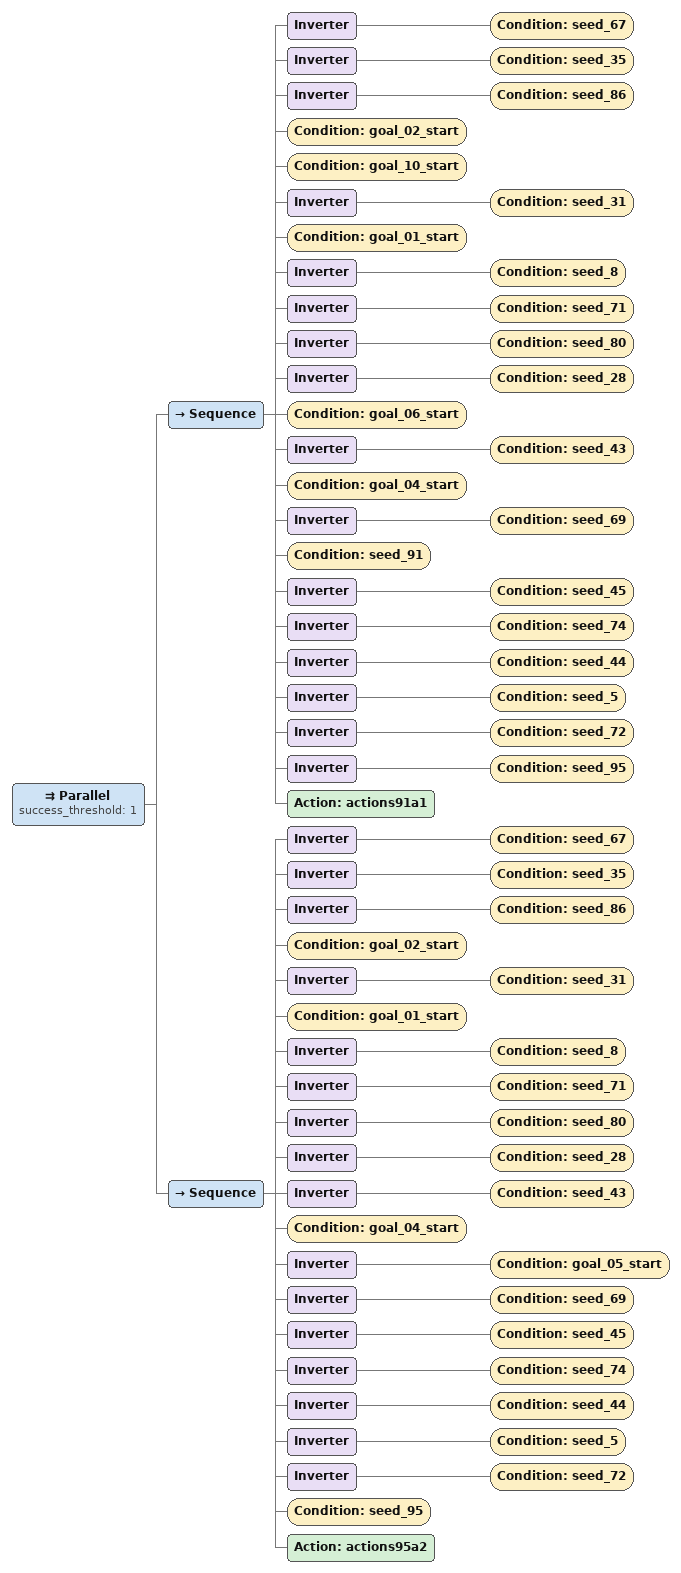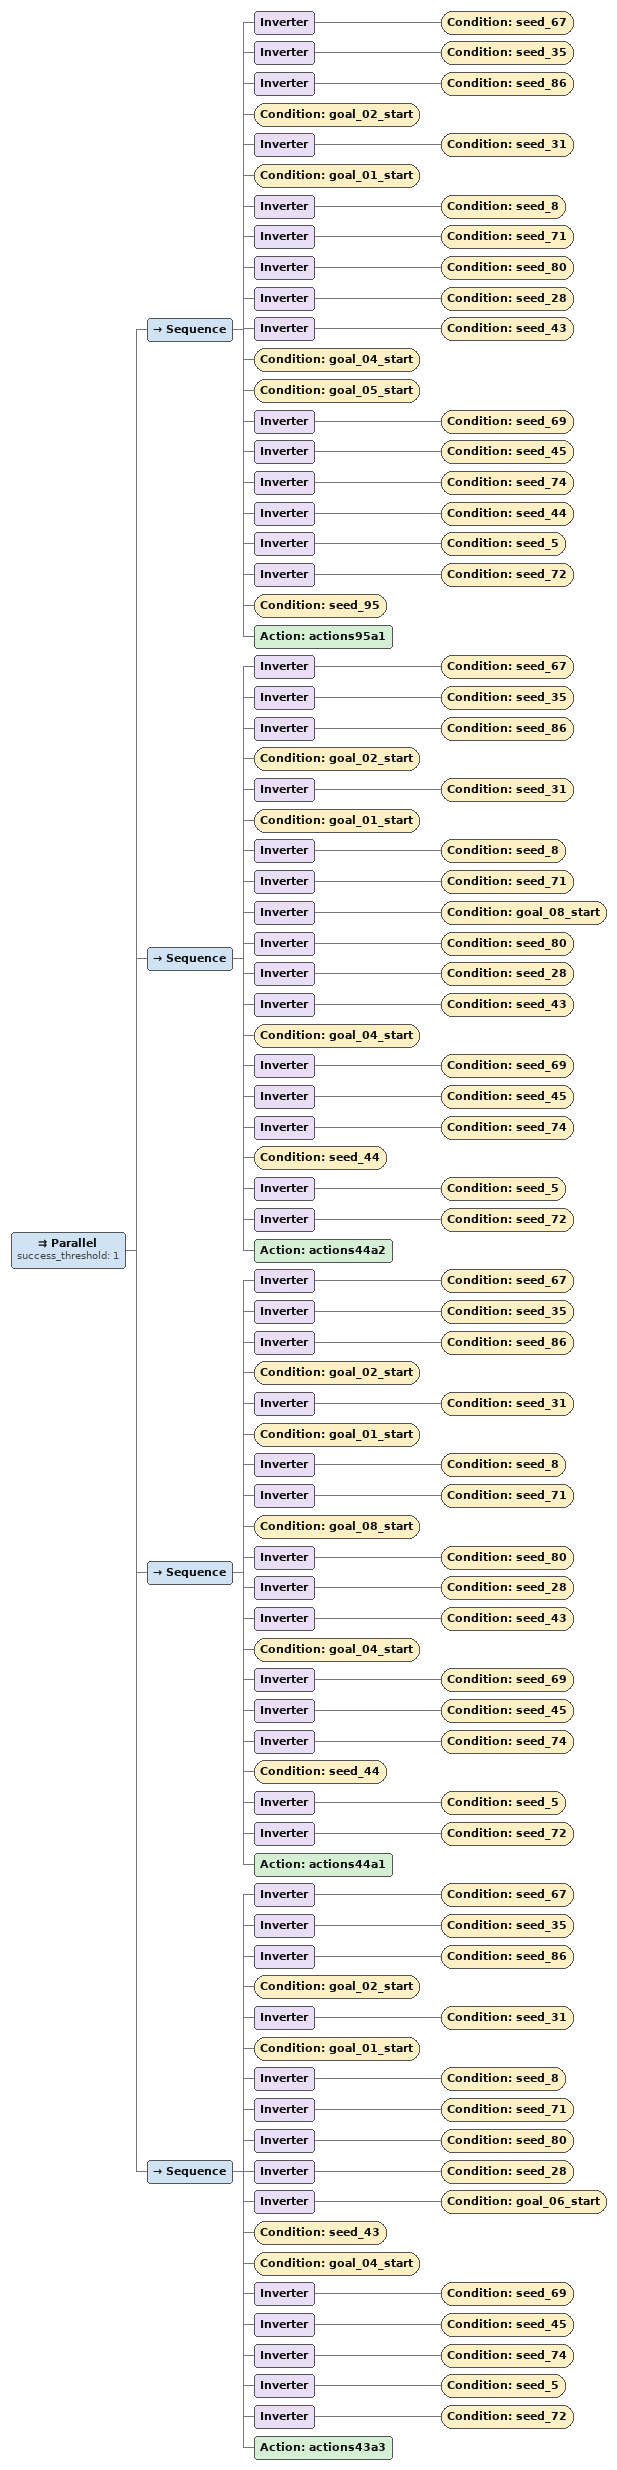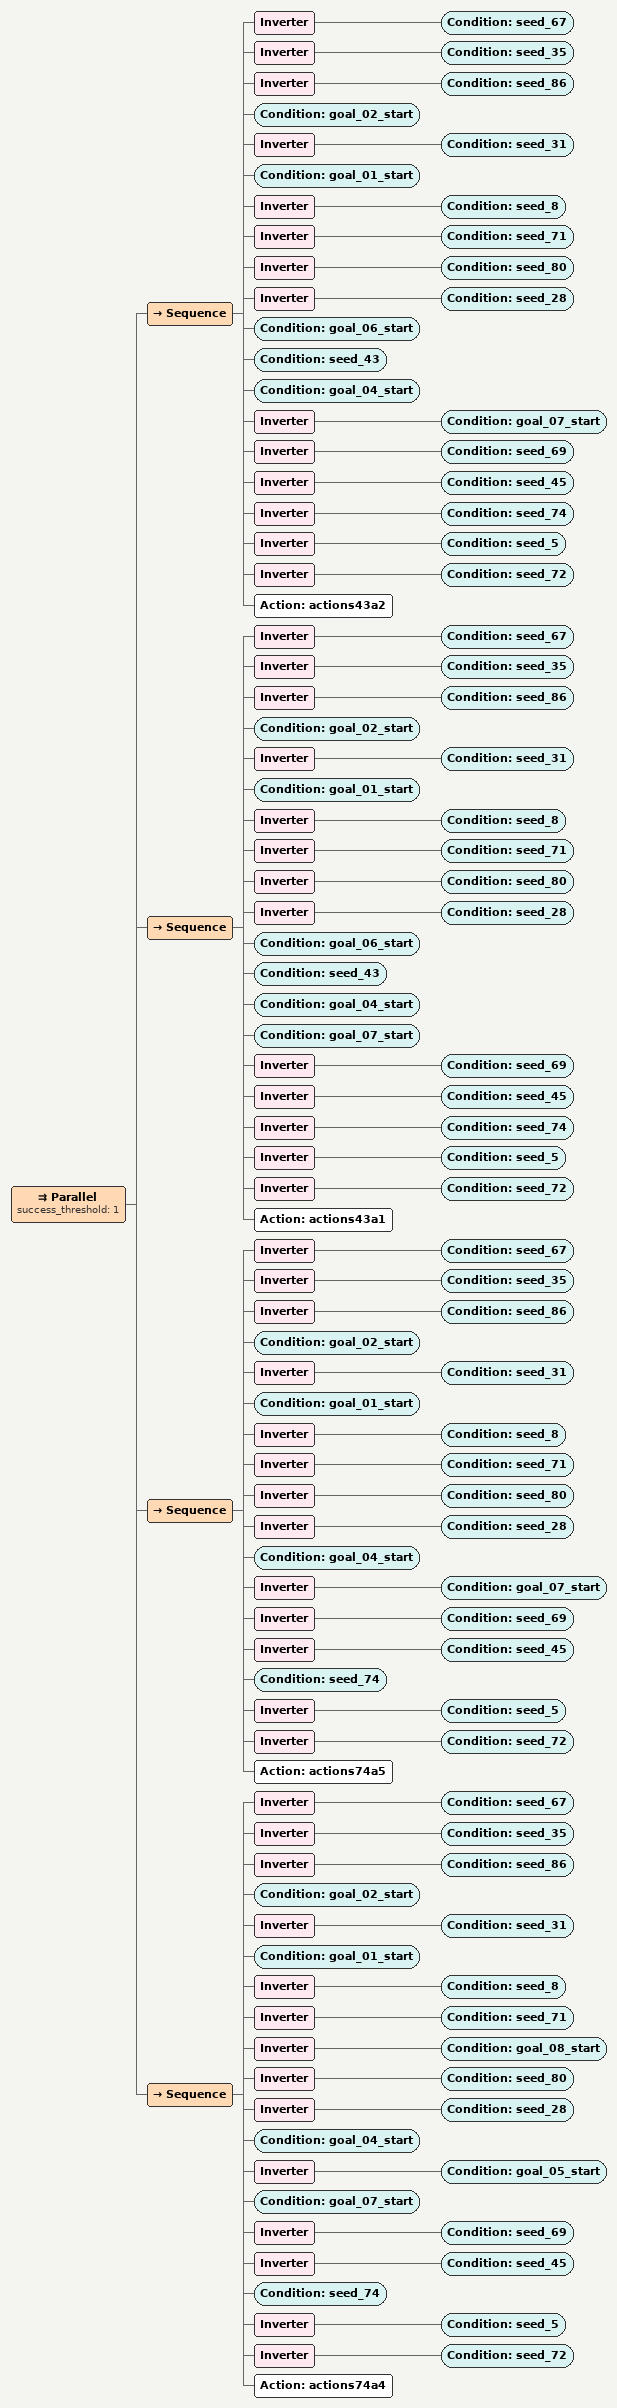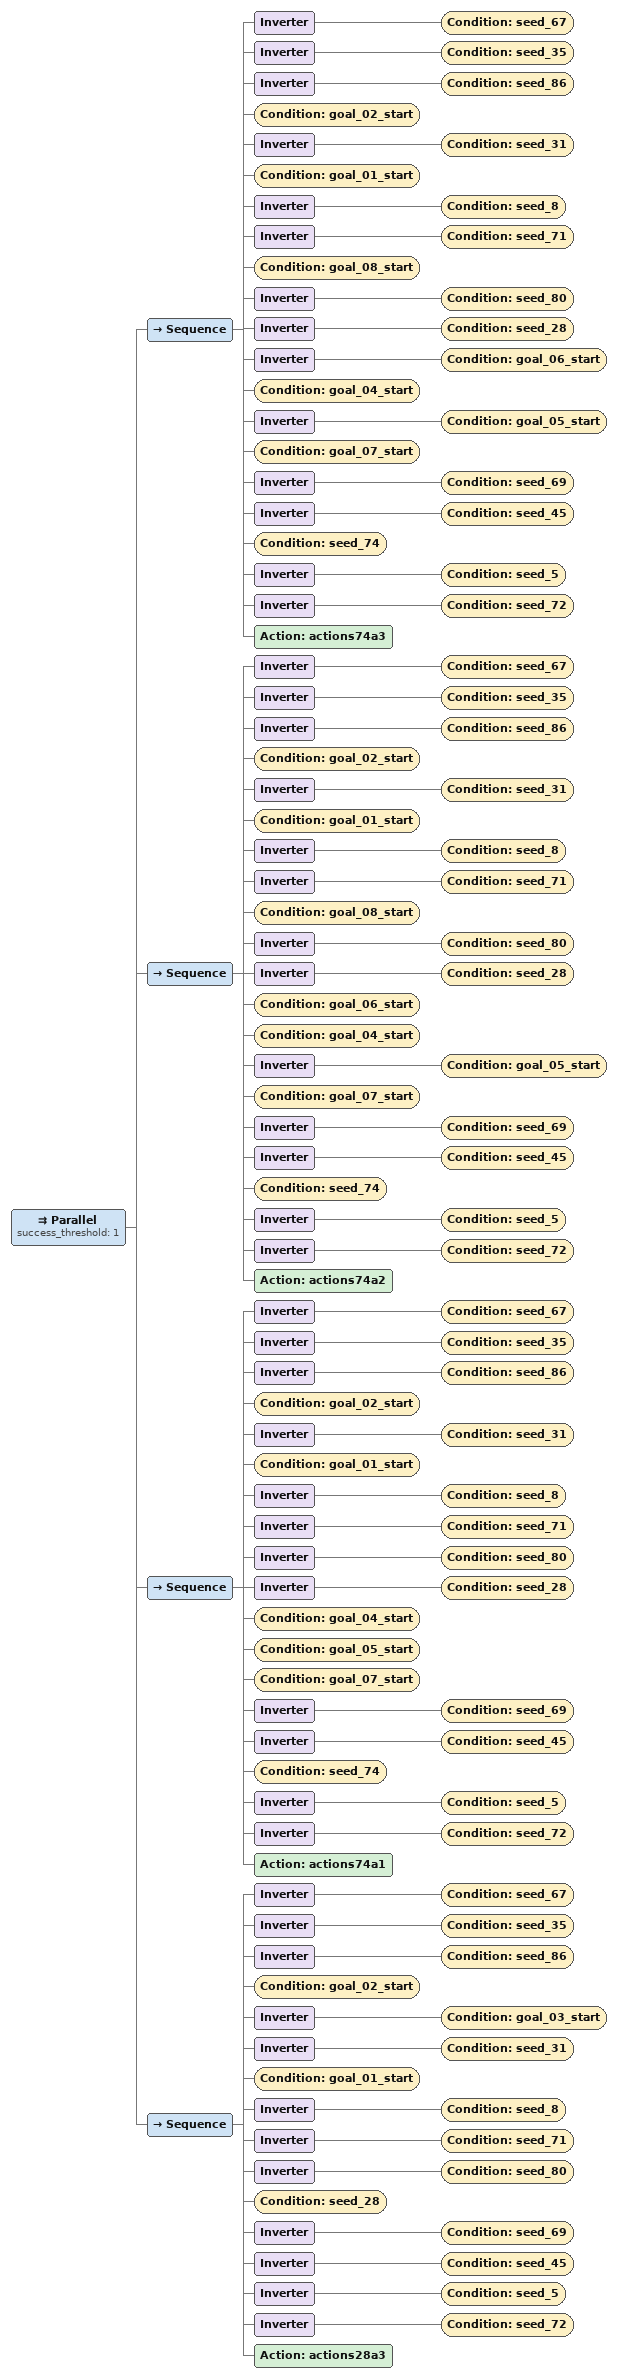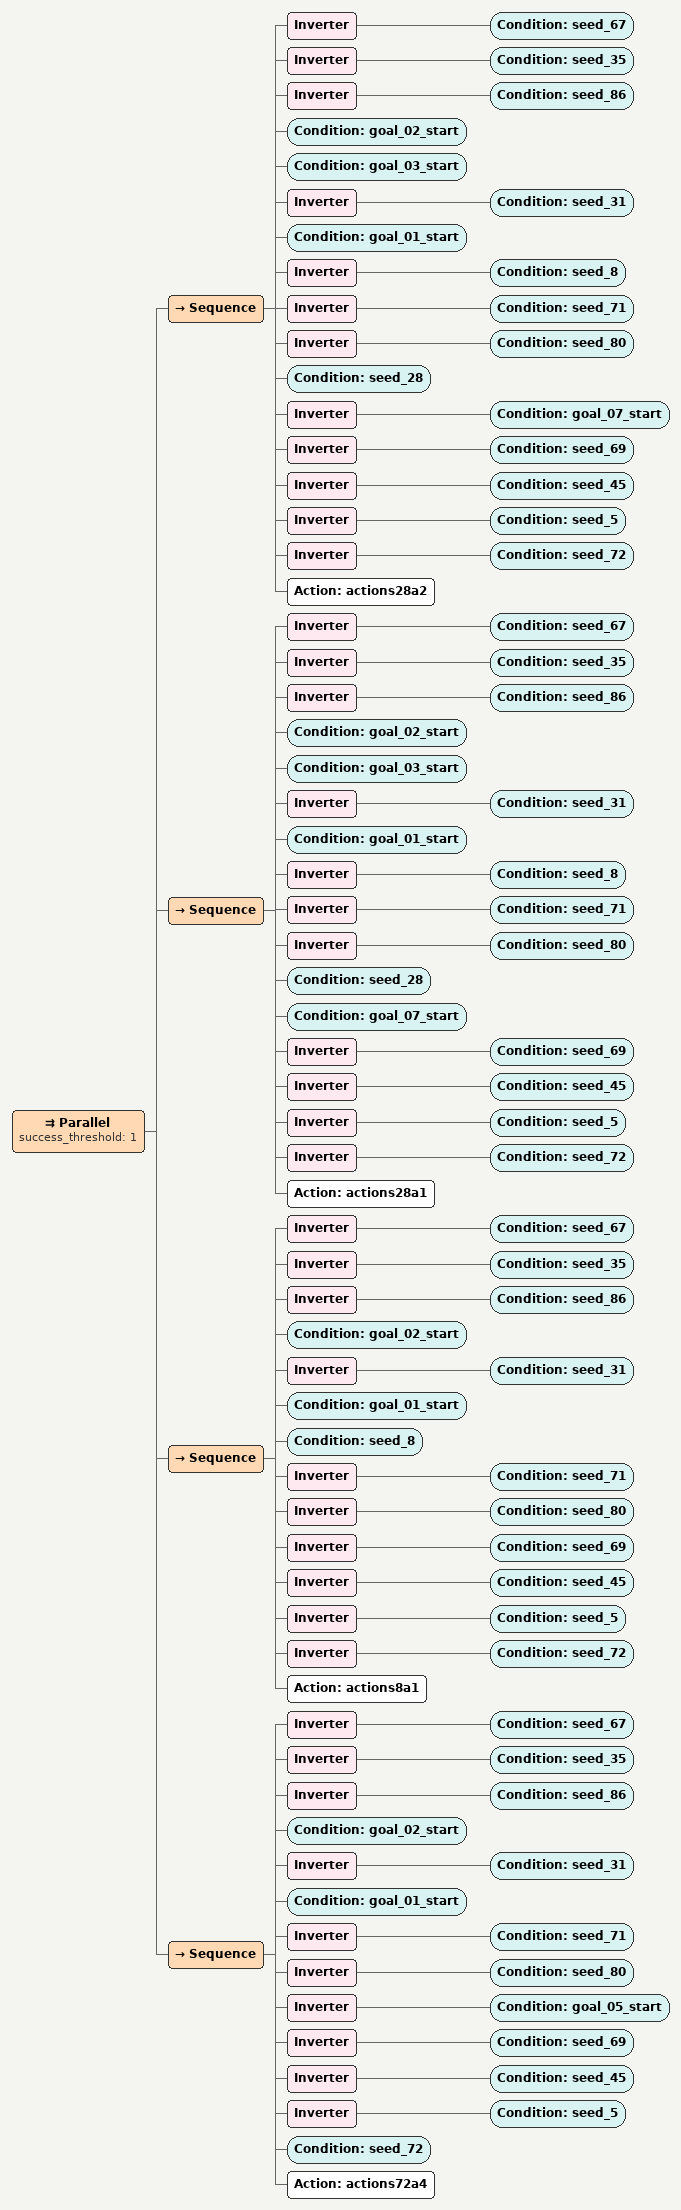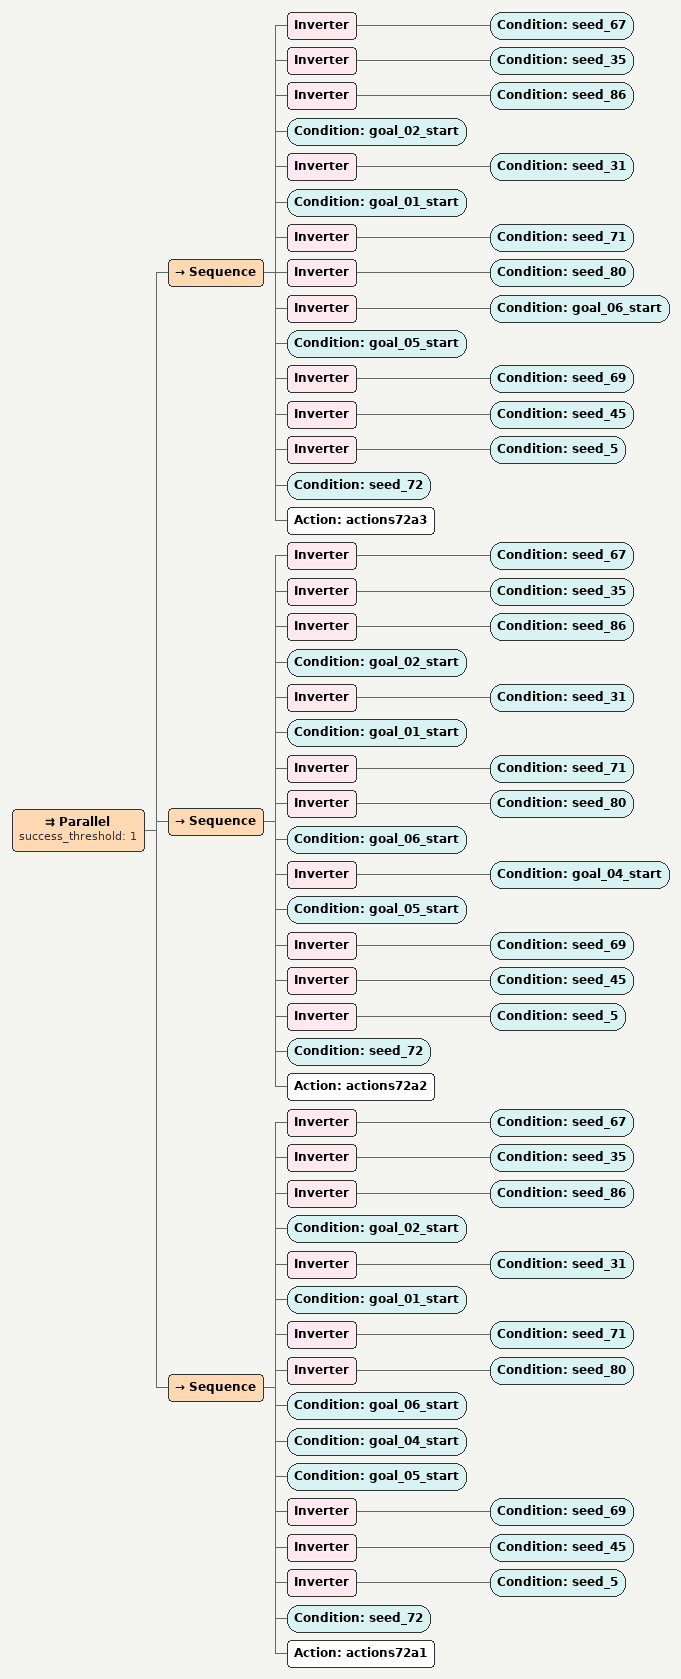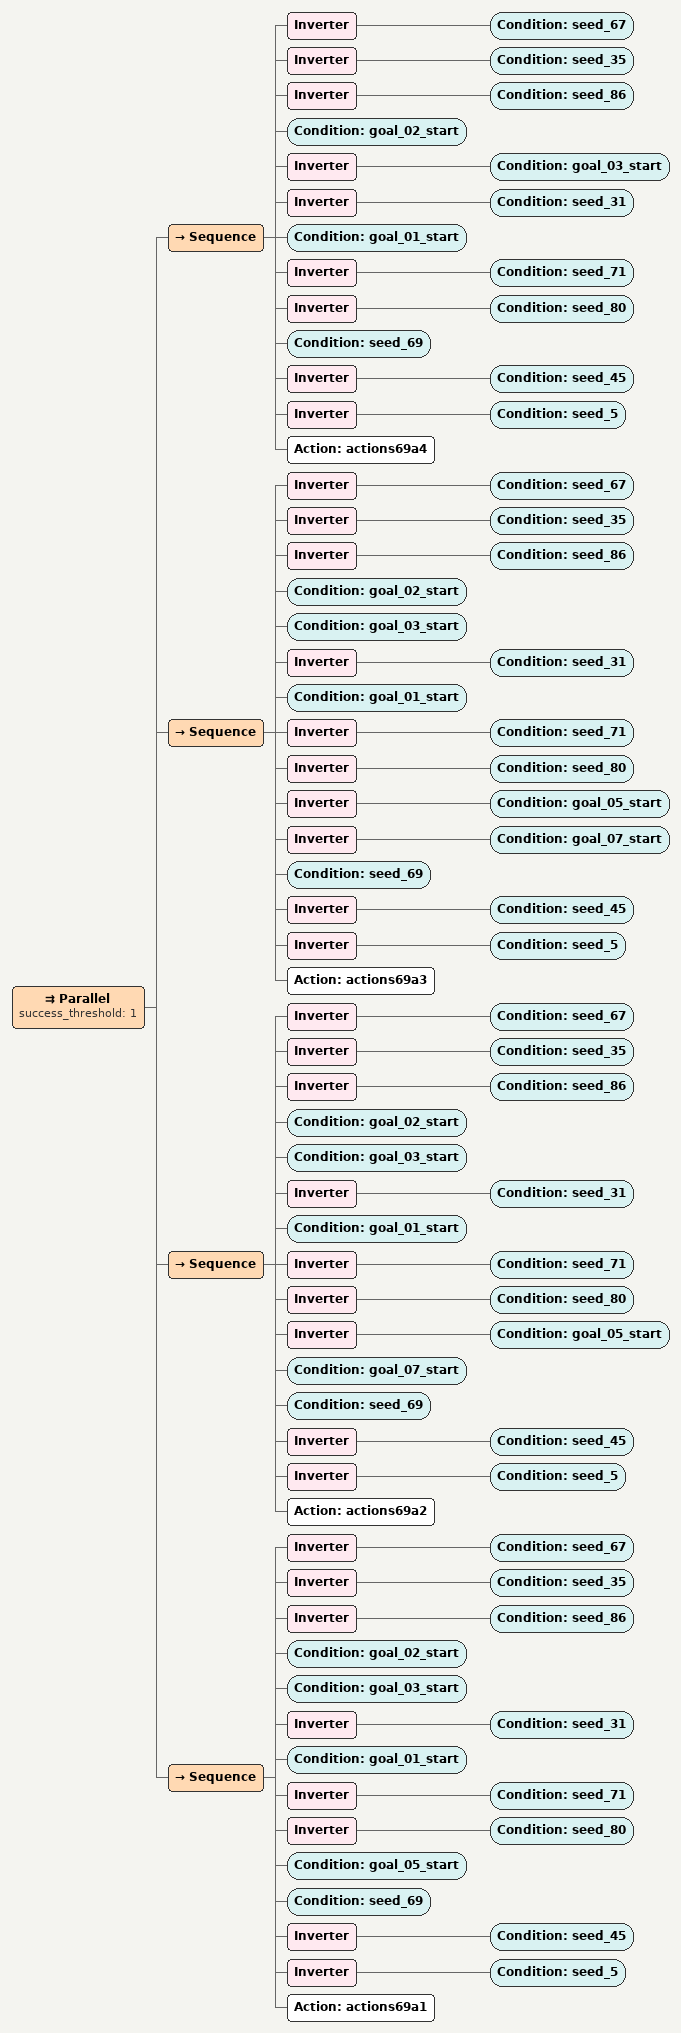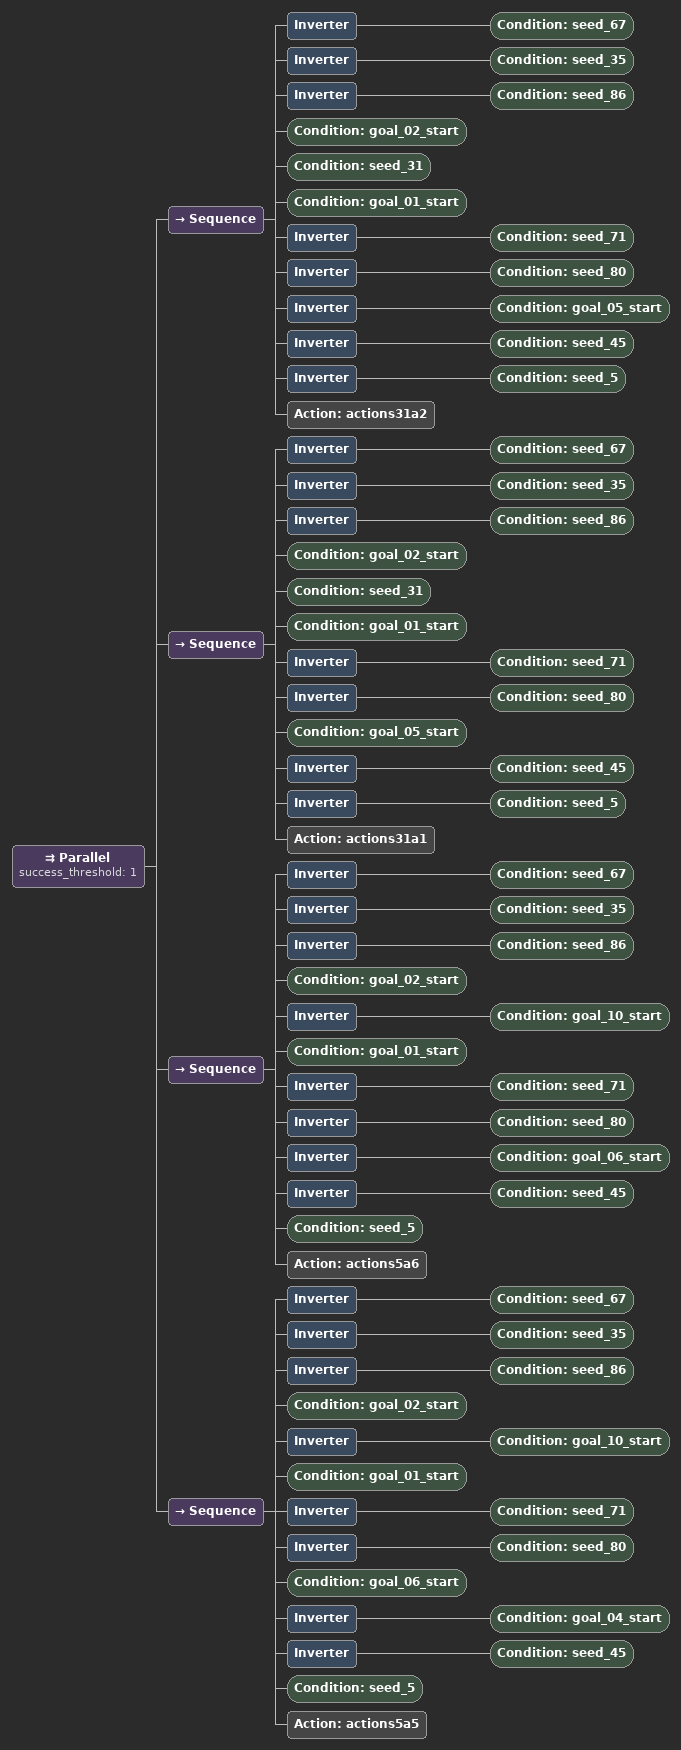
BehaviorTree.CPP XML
<Parallel success_threshold="1">
  <Sequence>
    <Inverter>
      <Condition ID="seed_67"/>
    </Inverter>
    <Inverter>
      <Condition ID="seed_35"/>
    </Inverter>
    <Inverter>
      <Condition ID="seed_86"/>
    </Inverter>
    <Condition ID="goal_02_start"/>
    <Condition ID="goal_10_start"/>
    <Inverter>
      <Condition ID="seed_31"/>
    </Inverter>
    <Condition ID="goal_01_start"/>
    <Inverter>
      <Condition ID="seed_8"/>
    </Inverter>
    <Inverter>
      <Condition ID="seed_71"/>
    </Inverter>
    <Inverter>
      <Condition ID="seed_80"/>
    </Inverter>
    <Inverter>
      <Condition ID="seed_28"/>
    </Inverter>
    <Condition ID="goal_06_start"/>
    <Inverter>
      <Condition ID="seed_43"/>
    </Inverter>
    <Condition ID="goal_04_start"/>
    <Inverter>
      <Condition ID="seed_69"/>
    </Inverter>
    <Condition ID="seed_91"/>
    <Inverter>
      <Condition ID="seed_45"/>
    </Inverter>
    <Inverter>
      <Condition ID="seed_74"/>
    </Inverter>
    <Inverter>
      <Condition ID="seed_44"/>
    </Inverter>
    <Inverter>
      <Condition ID="seed_5"/>
    </Inverter>
    <Inverter>
      <Condition ID="seed_72"/>
    </Inverter>
    <Inverter>
      <Condition ID="seed_95"/>
    </Inverter>
    <Action ID="actions91a1"/>
  </Sequence>
  <Sequence>
    <Inverter>
      <Condition ID="seed_67"/>
    </Inverter>
    <Inverter>
      <Condition ID="seed_35"/>
    </Inverter>
    <Inverter>
      <Condition ID="seed_86"/>
    </Inverter>
    <Condition ID="goal_02_start"/>
    <Inverter>
      <Condition ID="seed_31"/>
    </Inverter>
    <Condition ID="goal_01_start"/>
    <Inverter>
      <Condition ID="seed_8"/>
    </Inverter>
    <Inverter>
      <Condition ID="seed_71"/>
    </Inverter>
    <Inverter>
      <Condition ID="seed_80"/>
    </Inverter>
    <Inverter>
      <Condition ID="seed_28"/>
    </Inverter>
    <Inverter>
      <Condition ID="seed_43"/>
    </Inverter>
    <Condition ID="goal_04_start"/>
    <Inverter>
      <Condition ID="goal_05_start"/>
    </Inverter>
    <Inverter>
      <Condition ID="seed_69"/>
    </Inverter>
    <Inverter>
      <Condition ID="seed_45"/>
    </Inverter>
    <Inverter>
      <Condition ID="seed_74"/>
    </Inverter>
    <Inverter>
      <Condition ID="seed_44"/>
    </Inverter>
    <Inverter>
      <Condition ID="seed_5"/>
    </Inverter>
    <Inverter>
      <Condition ID="seed_72"/>
    </Inverter>
    <Condition ID="seed_95"/>
    <Action ID="actions95a2"/>
  </Sequence>
</Parallel>

<Parallel success_threshold="1">
  <Sequence>
    <Inverter>
      <Condition ID="seed_67"/>
    </Inverter>
    <Inverter>
      <Condition ID="seed_35"/>
    </Inverter>
    <Inverter>
      <Condition ID="seed_86"/>
    </Inverter>
    <Condition ID="goal_02_start"/>
    <Inverter>
      <Condition ID="seed_31"/>
    </Inverter>
    <Condition ID="goal_01_start"/>
    <Inverter>
      <Condition ID="seed_8"/>
    </Inverter>
    <Inverter>
      <Condition ID="seed_71"/>
    </Inverter>
    <Inverter>
      <Condition ID="seed_80"/>
    </Inverter>
    <Inverter>
      <Condition ID="seed_28"/>
    </Inverter>
    <Inverter>
      <Condition ID="seed_43"/>
    </Inverter>
    <Condition ID="goal_04_start"/>
    <Condition ID="goal_05_start"/>
    <Inverter>
      <Condition ID="seed_69"/>
    </Inverter>
    <Inverter>
      <Condition ID="seed_45"/>
    </Inverter>
    <Inverter>
      <Condition ID="seed_74"/>
    </Inverter>
    <Inverter>
      <Condition ID="seed_44"/>
    </Inverter>
    <Inverter>
      <Condition ID="seed_5"/>
    </Inverter>
    <Inverter>
      <Condition ID="seed_72"/>
    </Inverter>
    <Condition ID="seed_95"/>
    <Action ID="actions95a1"/>
  </Sequence>
  <Sequence>
    <Inverter>
      <Condition ID="seed_67"/>
    </Inverter>
    <Inverter>
      <Condition ID="seed_35"/>
    </Inverter>
    <Inverter>
      <Condition ID="seed_86"/>
    </Inverter>
    <Condition ID="goal_02_start"/>
    <Inverter>
      <Condition ID="seed_31"/>
    </Inverter>
    <Condition ID="goal_01_start"/>
    <Inverter>
      <Condition ID="seed_8"/>
    </Inverter>
    <Inverter>
      <Condition ID="seed_71"/>
    </Inverter>
    <Inverter>
      <Condition ID="goal_08_start"/>
    </Inverter>
    <Inverter>
      <Condition ID="seed_80"/>
    </Inverter>
    <Inverter>
      <Condition ID="seed_28"/>
    </Inverter>
    <Inverter>
      <Condition ID="seed_43"/>
    </Inverter>
    <Condition ID="goal_04_start"/>
    <Inverter>
      <Condition ID="seed_69"/>
    </Inverter>
    <Inverter>
      <Condition ID="seed_45"/>
    </Inverter>
    <Inverter>
      <Condition ID="seed_74"/>
    </Inverter>
    <Condition ID="seed_44"/>
    <Inverter>
      <Condition ID="seed_5"/>
    </Inverter>
    <Inverter>
      <Condition ID="seed_72"/>
    </Inverter>
    <Action ID="actions44a2"/>
  </Sequence>
  <Sequence>
    <Inverter>
      <Condition ID="seed_67"/>
    </Inverter>
    <Inverter>
      <Condition ID="seed_35"/>
    </Inverter>
    <Inverter>
      <Condition ID="seed_86"/>
    </Inverter>
    <Condition ID="goal_02_start"/>
    <Inverter>
      <Condition ID="seed_31"/>
    </Inverter>
    <Condition ID="goal_01_start"/>
    <Inverter>
      <Condition ID="seed_8"/>
    </Inverter>
    <Inverter>
      <Condition ID="seed_71"/>
    </Inverter>
    <Condition ID="goal_08_start"/>
    <Inverter>
      <Condition ID="seed_80"/>
    </Inverter>
    <Inverter>
      <Condition ID="seed_28"/>
    </Inverter>
    <Inverter>
      <Condition ID="seed_43"/>
    </Inverter>
    <Condition ID="goal_04_start"/>
    <Inverter>
      <Condition ID="seed_69"/>
    </Inverter>
    <Inverter>
      <Condition ID="seed_45"/>
    </Inverter>
    <Inverter>
      <Condition ID="seed_74"/>
    </Inverter>
    <Condition ID="seed_44"/>
    <Inverter>
      <Condition ID="seed_5"/>
    </Inverter>
    <Inverter>
      <Condition ID="seed_72"/>
    </Inverter>
    <Action ID="actions44a1"/>
  </Sequence>
  <Sequence>
    <Inverter>
      <Condition ID="seed_67"/>
    </Inverter>
    <Inverter>
      <Condition ID="seed_35"/>
    </Inverter>
    <Inverter>
      <Condition ID="seed_86"/>
    </Inverter>
    <Condition ID="goal_02_start"/>
    <Inverter>
      <Condition ID="seed_31"/>
    </Inverter>
    <Condition ID="goal_01_start"/>
    <Inverter>
      <Condition ID="seed_8"/>
    </Inverter>
    <Inverter>
      <Condition ID="seed_71"/>
    </Inverter>
    <Inverter>
      <Condition ID="seed_80"/>
    </Inverter>
    <Inverter>
      <Condition ID="seed_28"/>
    </Inverter>
    <Inverter>
      <Condition ID="goal_06_start"/>
    </Inverter>
    <Condition ID="seed_43"/>
    <Condition ID="goal_04_start"/>
    <Inverter>
      <Condition ID="seed_69"/>
    </Inverter>
    <Inverter>
      <Condition ID="seed_45"/>
    </Inverter>
    <Inverter>
      <Condition ID="seed_74"/>
    </Inverter>
    <Inverter>
      <Condition ID="seed_5"/>
    </Inverter>
    <Inverter>
      <Condition ID="seed_72"/>
    </Inverter>
    <Action ID="actions43a3"/>
  </Sequence>
</Parallel>

<Parallel success_threshold="1">
  <Sequence>
    <Inverter>
      <Condition ID="seed_67"/>
    </Inverter>
    <Inverter>
      <Condition ID="seed_35"/>
    </Inverter>
    <Inverter>
      <Condition ID="seed_86"/>
    </Inverter>
    <Condition ID="goal_02_start"/>
    <Inverter>
      <Condition ID="seed_31"/>
    </Inverter>
    <Condition ID="goal_01_start"/>
    <Inverter>
      <Condition ID="seed_8"/>
    </Inverter>
    <Inverter>
      <Condition ID="seed_71"/>
    </Inverter>
    <Inverter>
      <Condition ID="seed_80"/>
    </Inverter>
    <Inverter>
      <Condition ID="seed_28"/>
    </Inverter>
    <Condition ID="goal_06_start"/>
    <Condition ID="seed_43"/>
    <Condition ID="goal_04_start"/>
    <Inverter>
      <Condition ID="goal_07_start"/>
    </Inverter>
    <Inverter>
      <Condition ID="seed_69"/>
    </Inverter>
    <Inverter>
      <Condition ID="seed_45"/>
    </Inverter>
    <Inverter>
      <Condition ID="seed_74"/>
    </Inverter>
    <Inverter>
      <Condition ID="seed_5"/>
    </Inverter>
    <Inverter>
      <Condition ID="seed_72"/>
    </Inverter>
    <Action ID="actions43a2"/>
  </Sequence>
  <Sequence>
    <Inverter>
      <Condition ID="seed_67"/>
    </Inverter>
    <Inverter>
      <Condition ID="seed_35"/>
    </Inverter>
    <Inverter>
      <Condition ID="seed_86"/>
    </Inverter>
    <Condition ID="goal_02_start"/>
    <Inverter>
      <Condition ID="seed_31"/>
    </Inverter>
    <Condition ID="goal_01_start"/>
    <Inverter>
      <Condition ID="seed_8"/>
    </Inverter>
    <Inverter>
      <Condition ID="seed_71"/>
    </Inverter>
    <Inverter>
      <Condition ID="seed_80"/>
    </Inverter>
    <Inverter>
      <Condition ID="seed_28"/>
    </Inverter>
    <Condition ID="goal_06_start"/>
    <Condition ID="seed_43"/>
    <Condition ID="goal_04_start"/>
    <Condition ID="goal_07_start"/>
    <Inverter>
      <Condition ID="seed_69"/>
    </Inverter>
    <Inverter>
      <Condition ID="seed_45"/>
    </Inverter>
    <Inverter>
      <Condition ID="seed_74"/>
    </Inverter>
    <Inverter>
      <Condition ID="seed_5"/>
    </Inverter>
    <Inverter>
      <Condition ID="seed_72"/>
    </Inverter>
    <Action ID="actions43a1"/>
  </Sequence>
  <Sequence>
    <Inverter>
      <Condition ID="seed_67"/>
    </Inverter>
    <Inverter>
      <Condition ID="seed_35"/>
    </Inverter>
    <Inverter>
      <Condition ID="seed_86"/>
    </Inverter>
    <Condition ID="goal_02_start"/>
    <Inverter>
      <Condition ID="seed_31"/>
    </Inverter>
    <Condition ID="goal_01_start"/>
    <Inverter>
      <Condition ID="seed_8"/>
    </Inverter>
    <Inverter>
      <Condition ID="seed_71"/>
    </Inverter>
    <Inverter>
      <Condition ID="seed_80"/>
    </Inverter>
    <Inverter>
      <Condition ID="seed_28"/>
    </Inverter>
    <Condition ID="goal_04_start"/>
    <Inverter>
      <Condition ID="goal_07_start"/>
    </Inverter>
    <Inverter>
      <Condition ID="seed_69"/>
    </Inverter>
    <Inverter>
      <Condition ID="seed_45"/>
    </Inverter>
    <Condition ID="seed_74"/>
    <Inverter>
      <Condition ID="seed_5"/>
    </Inverter>
    <Inverter>
      <Condition ID="seed_72"/>
    </Inverter>
    <Action ID="actions74a5"/>
  </Sequence>
  <Sequence>
    <Inverter>
      <Condition ID="seed_67"/>
    </Inverter>
    <Inverter>
      <Condition ID="seed_35"/>
    </Inverter>
    <Inverter>
      <Condition ID="seed_86"/>
    </Inverter>
    <Condition ID="goal_02_start"/>
    <Inverter>
      <Condition ID="seed_31"/>
    </Inverter>
    <Condition ID="goal_01_start"/>
    <Inverter>
      <Condition ID="seed_8"/>
    </Inverter>
    <Inverter>
      <Condition ID="seed_71"/>
    </Inverter>
    <Inverter>
      <Condition ID="goal_08_start"/>
    </Inverter>
    <Inverter>
      <Condition ID="seed_80"/>
    </Inverter>
    <Inverter>
      <Condition ID="seed_28"/>
    </Inverter>
    <Condition ID="goal_04_start"/>
    <Inverter>
      <Condition ID="goal_05_start"/>
    </Inverter>
    <Condition ID="goal_07_start"/>
    <Inverter>
      <Condition ID="seed_69"/>
    </Inverter>
    <Inverter>
      <Condition ID="seed_45"/>
    </Inverter>
    <Condition ID="seed_74"/>
    <Inverter>
      <Condition ID="seed_5"/>
    </Inverter>
    <Inverter>
      <Condition ID="seed_72"/>
    </Inverter>
    <Action ID="actions74a4"/>
  </Sequence>
</Parallel>

<Parallel success_threshold="1">
  <Sequence>
    <Inverter>
      <Condition ID="seed_67"/>
    </Inverter>
    <Inverter>
      <Condition ID="seed_35"/>
    </Inverter>
    <Inverter>
      <Condition ID="seed_86"/>
    </Inverter>
    <Condition ID="goal_02_start"/>
    <Inverter>
      <Condition ID="seed_31"/>
    </Inverter>
    <Condition ID="goal_01_start"/>
    <Inverter>
      <Condition ID="seed_8"/>
    </Inverter>
    <Inverter>
      <Condition ID="seed_71"/>
    </Inverter>
    <Condition ID="goal_08_start"/>
    <Inverter>
      <Condition ID="seed_80"/>
    </Inverter>
    <Inverter>
      <Condition ID="seed_28"/>
    </Inverter>
    <Inverter>
      <Condition ID="goal_06_start"/>
    </Inverter>
    <Condition ID="goal_04_start"/>
    <Inverter>
      <Condition ID="goal_05_start"/>
    </Inverter>
    <Condition ID="goal_07_start"/>
    <Inverter>
      <Condition ID="seed_69"/>
    </Inverter>
    <Inverter>
      <Condition ID="seed_45"/>
    </Inverter>
    <Condition ID="seed_74"/>
    <Inverter>
      <Condition ID="seed_5"/>
    </Inverter>
    <Inverter>
      <Condition ID="seed_72"/>
    </Inverter>
    <Action ID="actions74a3"/>
  </Sequence>
  <Sequence>
    <Inverter>
      <Condition ID="seed_67"/>
    </Inverter>
    <Inverter>
      <Condition ID="seed_35"/>
    </Inverter>
    <Inverter>
      <Condition ID="seed_86"/>
    </Inverter>
    <Condition ID="goal_02_start"/>
    <Inverter>
      <Condition ID="seed_31"/>
    </Inverter>
    <Condition ID="goal_01_start"/>
    <Inverter>
      <Condition ID="seed_8"/>
    </Inverter>
    <Inverter>
      <Condition ID="seed_71"/>
    </Inverter>
    <Condition ID="goal_08_start"/>
    <Inverter>
      <Condition ID="seed_80"/>
    </Inverter>
    <Inverter>
      <Condition ID="seed_28"/>
    </Inverter>
    <Condition ID="goal_06_start"/>
    <Condition ID="goal_04_start"/>
    <Inverter>
      <Condition ID="goal_05_start"/>
    </Inverter>
    <Condition ID="goal_07_start"/>
    <Inverter>
      <Condition ID="seed_69"/>
    </Inverter>
    <Inverter>
      <Condition ID="seed_45"/>
    </Inverter>
    <Condition ID="seed_74"/>
    <Inverter>
      <Condition ID="seed_5"/>
    </Inverter>
    <Inverter>
      <Condition ID="seed_72"/>
    </Inverter>
    <Action ID="actions74a2"/>
  </Sequence>
  <Sequence>
    <Inverter>
      <Condition ID="seed_67"/>
    </Inverter>
    <Inverter>
      <Condition ID="seed_35"/>
    </Inverter>
    <Inverter>
      <Condition ID="seed_86"/>
    </Inverter>
    <Condition ID="goal_02_start"/>
    <Inverter>
      <Condition ID="seed_31"/>
    </Inverter>
    <Condition ID="goal_01_start"/>
    <Inverter>
      <Condition ID="seed_8"/>
    </Inverter>
    <Inverter>
      <Condition ID="seed_71"/>
    </Inverter>
    <Inverter>
      <Condition ID="seed_80"/>
    </Inverter>
    <Inverter>
      <Condition ID="seed_28"/>
    </Inverter>
    <Condition ID="goal_04_start"/>
    <Condition ID="goal_05_start"/>
    <Condition ID="goal_07_start"/>
    <Inverter>
      <Condition ID="seed_69"/>
    </Inverter>
    <Inverter>
      <Condition ID="seed_45"/>
    </Inverter>
    <Condition ID="seed_74"/>
    <Inverter>
      <Condition ID="seed_5"/>
    </Inverter>
    <Inverter>
      <Condition ID="seed_72"/>
    </Inverter>
    <Action ID="actions74a1"/>
  </Sequence>
  <Sequence>
    <Inverter>
      <Condition ID="seed_67"/>
    </Inverter>
    <Inverter>
      <Condition ID="seed_35"/>
    </Inverter>
    <Inverter>
      <Condition ID="seed_86"/>
    </Inverter>
    <Condition ID="goal_02_start"/>
    <Inverter>
      <Condition ID="goal_03_start"/>
    </Inverter>
    <Inverter>
      <Condition ID="seed_31"/>
    </Inverter>
    <Condition ID="goal_01_start"/>
    <Inverter>
      <Condition ID="seed_8"/>
    </Inverter>
    <Inverter>
      <Condition ID="seed_71"/>
    </Inverter>
    <Inverter>
      <Condition ID="seed_80"/>
    </Inverter>
    <Condition ID="seed_28"/>
    <Inverter>
      <Condition ID="seed_69"/>
    </Inverter>
    <Inverter>
      <Condition ID="seed_45"/>
    </Inverter>
    <Inverter>
      <Condition ID="seed_5"/>
    </Inverter>
    <Inverter>
      <Condition ID="seed_72"/>
    </Inverter>
    <Action ID="actions28a3"/>
  </Sequence>
</Parallel>

<Parallel success_threshold="1">
  <Sequence>
    <Inverter>
      <Condition ID="seed_67"/>
    </Inverter>
    <Inverter>
      <Condition ID="seed_35"/>
    </Inverter>
    <Inverter>
      <Condition ID="seed_86"/>
    </Inverter>
    <Condition ID="goal_02_start"/>
    <Condition ID="goal_03_start"/>
    <Inverter>
      <Condition ID="seed_31"/>
    </Inverter>
    <Condition ID="goal_01_start"/>
    <Inverter>
      <Condition ID="seed_8"/>
    </Inverter>
    <Inverter>
      <Condition ID="seed_71"/>
    </Inverter>
    <Inverter>
      <Condition ID="seed_80"/>
    </Inverter>
    <Condition ID="seed_28"/>
    <Inverter>
      <Condition ID="goal_07_start"/>
    </Inverter>
    <Inverter>
      <Condition ID="seed_69"/>
    </Inverter>
    <Inverter>
      <Condition ID="seed_45"/>
    </Inverter>
    <Inverter>
      <Condition ID="seed_5"/>
    </Inverter>
    <Inverter>
      <Condition ID="seed_72"/>
    </Inverter>
    <Action ID="actions28a2"/>
  </Sequence>
  <Sequence>
    <Inverter>
      <Condition ID="seed_67"/>
    </Inverter>
    <Inverter>
      <Condition ID="seed_35"/>
    </Inverter>
    <Inverter>
      <Condition ID="seed_86"/>
    </Inverter>
    <Condition ID="goal_02_start"/>
    <Condition ID="goal_03_start"/>
    <Inverter>
      <Condition ID="seed_31"/>
    </Inverter>
    <Condition ID="goal_01_start"/>
    <Inverter>
      <Condition ID="seed_8"/>
    </Inverter>
    <Inverter>
      <Condition ID="seed_71"/>
    </Inverter>
    <Inverter>
      <Condition ID="seed_80"/>
    </Inverter>
    <Condition ID="seed_28"/>
    <Condition ID="goal_07_start"/>
    <Inverter>
      <Condition ID="seed_69"/>
    </Inverter>
    <Inverter>
      <Condition ID="seed_45"/>
    </Inverter>
    <Inverter>
      <Condition ID="seed_5"/>
    </Inverter>
    <Inverter>
      <Condition ID="seed_72"/>
    </Inverter>
    <Action ID="actions28a1"/>
  </Sequence>
  <Sequence>
    <Inverter>
      <Condition ID="seed_67"/>
    </Inverter>
    <Inverter>
      <Condition ID="seed_35"/>
    </Inverter>
    <Inverter>
      <Condition ID="seed_86"/>
    </Inverter>
    <Condition ID="goal_02_start"/>
    <Inverter>
      <Condition ID="seed_31"/>
    </Inverter>
    <Condition ID="goal_01_start"/>
    <Condition ID="seed_8"/>
    <Inverter>
      <Condition ID="seed_71"/>
    </Inverter>
    <Inverter>
      <Condition ID="seed_80"/>
    </Inverter>
    <Inverter>
      <Condition ID="seed_69"/>
    </Inverter>
    <Inverter>
      <Condition ID="seed_45"/>
    </Inverter>
    <Inverter>
      <Condition ID="seed_5"/>
    </Inverter>
    <Inverter>
      <Condition ID="seed_72"/>
    </Inverter>
    <Action ID="actions8a1"/>
  </Sequence>
  <Sequence>
    <Inverter>
      <Condition ID="seed_67"/>
    </Inverter>
    <Inverter>
      <Condition ID="seed_35"/>
    </Inverter>
    <Inverter>
      <Condition ID="seed_86"/>
    </Inverter>
    <Condition ID="goal_02_start"/>
    <Inverter>
      <Condition ID="seed_31"/>
    </Inverter>
    <Condition ID="goal_01_start"/>
    <Inverter>
      <Condition ID="seed_71"/>
    </Inverter>
    <Inverter>
      <Condition ID="seed_80"/>
    </Inverter>
    <Inverter>
      <Condition ID="goal_05_start"/>
    </Inverter>
    <Inverter>
      <Condition ID="seed_69"/>
    </Inverter>
    <Inverter>
      <Condition ID="seed_45"/>
    </Inverter>
    <Inverter>
      <Condition ID="seed_5"/>
    </Inverter>
    <Condition ID="seed_72"/>
    <Action ID="actions72a4"/>
  </Sequence>
</Parallel>

<Parallel success_threshold="1">
  <Sequence>
    <Inverter>
      <Condition ID="seed_67"/>
    </Inverter>
    <Inverter>
      <Condition ID="seed_35"/>
    </Inverter>
    <Inverter>
      <Condition ID="seed_86"/>
    </Inverter>
    <Condition ID="goal_02_start"/>
    <Inverter>
      <Condition ID="seed_31"/>
    </Inverter>
    <Condition ID="goal_01_start"/>
    <Inverter>
      <Condition ID="seed_71"/>
    </Inverter>
    <Inverter>
      <Condition ID="seed_80"/>
    </Inverter>
    <Inverter>
      <Condition ID="goal_06_start"/>
    </Inverter>
    <Condition ID="goal_05_start"/>
    <Inverter>
      <Condition ID="seed_69"/>
    </Inverter>
    <Inverter>
      <Condition ID="seed_45"/>
    </Inverter>
    <Inverter>
      <Condition ID="seed_5"/>
    </Inverter>
    <Condition ID="seed_72"/>
    <Action ID="actions72a3"/>
  </Sequence>
  <Sequence>
    <Inverter>
      <Condition ID="seed_67"/>
    </Inverter>
    <Inverter>
      <Condition ID="seed_35"/>
    </Inverter>
    <Inverter>
      <Condition ID="seed_86"/>
    </Inverter>
    <Condition ID="goal_02_start"/>
    <Inverter>
      <Condition ID="seed_31"/>
    </Inverter>
    <Condition ID="goal_01_start"/>
    <Inverter>
      <Condition ID="seed_71"/>
    </Inverter>
    <Inverter>
      <Condition ID="seed_80"/>
    </Inverter>
    <Condition ID="goal_06_start"/>
    <Inverter>
      <Condition ID="goal_04_start"/>
    </Inverter>
    <Condition ID="goal_05_start"/>
    <Inverter>
      <Condition ID="seed_69"/>
    </Inverter>
    <Inverter>
      <Condition ID="seed_45"/>
    </Inverter>
    <Inverter>
      <Condition ID="seed_5"/>
    </Inverter>
    <Condition ID="seed_72"/>
    <Action ID="actions72a2"/>
  </Sequence>
  <Sequence>
    <Inverter>
      <Condition ID="seed_67"/>
    </Inverter>
    <Inverter>
      <Condition ID="seed_35"/>
    </Inverter>
    <Inverter>
      <Condition ID="seed_86"/>
    </Inverter>
    <Condition ID="goal_02_start"/>
    <Inverter>
      <Condition ID="seed_31"/>
    </Inverter>
    <Condition ID="goal_01_start"/>
    <Inverter>
      <Condition ID="seed_71"/>
    </Inverter>
    <Inverter>
      <Condition ID="seed_80"/>
    </Inverter>
    <Condition ID="goal_06_start"/>
    <Condition ID="goal_04_start"/>
    <Condition ID="goal_05_start"/>
    <Inverter>
      <Condition ID="seed_69"/>
    </Inverter>
    <Inverter>
      <Condition ID="seed_45"/>
    </Inverter>
    <Inverter>
      <Condition ID="seed_5"/>
    </Inverter>
    <Condition ID="seed_72"/>
    <Action ID="actions72a1"/>
  </Sequence>
</Parallel>

<Parallel success_threshold="1">
  <Sequence>
    <Inverter>
      <Condition ID="seed_67"/>
    </Inverter>
    <Inverter>
      <Condition ID="seed_35"/>
    </Inverter>
    <Inverter>
      <Condition ID="seed_86"/>
    </Inverter>
    <Condition ID="goal_02_start"/>
    <Inverter>
      <Condition ID="goal_03_start"/>
    </Inverter>
    <Inverter>
      <Condition ID="seed_31"/>
    </Inverter>
    <Condition ID="goal_01_start"/>
    <Inverter>
      <Condition ID="seed_71"/>
    </Inverter>
    <Inverter>
      <Condition ID="seed_80"/>
    </Inverter>
    <Condition ID="seed_69"/>
    <Inverter>
      <Condition ID="seed_45"/>
    </Inverter>
    <Inverter>
      <Condition ID="seed_5"/>
    </Inverter>
    <Action ID="actions69a4"/>
  </Sequence>
  <Sequence>
    <Inverter>
      <Condition ID="seed_67"/>
    </Inverter>
    <Inverter>
      <Condition ID="seed_35"/>
    </Inverter>
    <Inverter>
      <Condition ID="seed_86"/>
    </Inverter>
    <Condition ID="goal_02_start"/>
    <Condition ID="goal_03_start"/>
    <Inverter>
      <Condition ID="seed_31"/>
    </Inverter>
    <Condition ID="goal_01_start"/>
    <Inverter>
      <Condition ID="seed_71"/>
    </Inverter>
    <Inverter>
      <Condition ID="seed_80"/>
    </Inverter>
    <Inverter>
      <Condition ID="goal_05_start"/>
    </Inverter>
    <Inverter>
      <Condition ID="goal_07_start"/>
    </Inverter>
    <Condition ID="seed_69"/>
    <Inverter>
      <Condition ID="seed_45"/>
    </Inverter>
    <Inverter>
      <Condition ID="seed_5"/>
    </Inverter>
    <Action ID="actions69a3"/>
  </Sequence>
  <Sequence>
    <Inverter>
      <Condition ID="seed_67"/>
    </Inverter>
    <Inverter>
      <Condition ID="seed_35"/>
    </Inverter>
    <Inverter>
      <Condition ID="seed_86"/>
    </Inverter>
    <Condition ID="goal_02_start"/>
    <Condition ID="goal_03_start"/>
    <Inverter>
      <Condition ID="seed_31"/>
    </Inverter>
    <Condition ID="goal_01_start"/>
    <Inverter>
      <Condition ID="seed_71"/>
    </Inverter>
    <Inverter>
      <Condition ID="seed_80"/>
    </Inverter>
    <Inverter>
      <Condition ID="goal_05_start"/>
    </Inverter>
    <Condition ID="goal_07_start"/>
    <Condition ID="seed_69"/>
    <Inverter>
      <Condition ID="seed_45"/>
    </Inverter>
    <Inverter>
      <Condition ID="seed_5"/>
    </Inverter>
    <Action ID="actions69a2"/>
  </Sequence>
  <Sequence>
    <Inverter>
      <Condition ID="seed_67"/>
    </Inverter>
    <Inverter>
      <Condition ID="seed_35"/>
    </Inverter>
    <Inverter>
      <Condition ID="seed_86"/>
    </Inverter>
    <Condition ID="goal_02_start"/>
    <Condition ID="goal_03_start"/>
    <Inverter>
      <Condition ID="seed_31"/>
    </Inverter>
    <Condition ID="goal_01_start"/>
    <Inverter>
      <Condition ID="seed_71"/>
    </Inverter>
    <Inverter>
      <Condition ID="seed_80"/>
    </Inverter>
    <Condition ID="goal_05_start"/>
    <Condition ID="seed_69"/>
    <Inverter>
      <Condition ID="seed_45"/>
    </Inverter>
    <Inverter>
      <Condition ID="seed_5"/>
    </Inverter>
    <Action ID="actions69a1"/>
  </Sequence>
</Parallel>

<Parallel success_threshold="1">
  <Sequence>
    <Inverter>
      <Condition ID="seed_67"/>
    </Inverter>
    <Inverter>
      <Condition ID="seed_35"/>
    </Inverter>
    <Inverter>
      <Condition ID="seed_86"/>
    </Inverter>
    <Condition ID="goal_02_start"/>
    <Condition ID="seed_31"/>
    <Condition ID="goal_01_start"/>
    <Inverter>
      <Condition ID="seed_71"/>
    </Inverter>
    <Inverter>
      <Condition ID="seed_80"/>
    </Inverter>
    <Inverter>
      <Condition ID="goal_05_start"/>
    </Inverter>
    <Inverter>
      <Condition ID="seed_45"/>
    </Inverter>
    <Inverter>
      <Condition ID="seed_5"/>
    </Inverter>
    <Action ID="actions31a2"/>
  </Sequence>
  <Sequence>
    <Inverter>
      <Condition ID="seed_67"/>
    </Inverter>
    <Inverter>
      <Condition ID="seed_35"/>
    </Inverter>
    <Inverter>
      <Condition ID="seed_86"/>
    </Inverter>
    <Condition ID="goal_02_start"/>
    <Condition ID="seed_31"/>
    <Condition ID="goal_01_start"/>
    <Inverter>
      <Condition ID="seed_71"/>
    </Inverter>
    <Inverter>
      <Condition ID="seed_80"/>
    </Inverter>
    <Condition ID="goal_05_start"/>
    <Inverter>
      <Condition ID="seed_45"/>
    </Inverter>
    <Inverter>
      <Condition ID="seed_5"/>
    </Inverter>
    <Action ID="actions31a1"/>
  </Sequence>
  <Sequence>
    <Inverter>
      <Condition ID="seed_67"/>
    </Inverter>
    <Inverter>
      <Condition ID="seed_35"/>
    </Inverter>
    <Inverter>
      <Condition ID="seed_86"/>
    </Inverter>
    <Condition ID="goal_02_start"/>
    <Inverter>
      <Condition ID="goal_10_start"/>
    </Inverter>
    <Condition ID="goal_01_start"/>
    <Inverter>
      <Condition ID="seed_71"/>
    </Inverter>
    <Inverter>
      <Condition ID="seed_80"/>
    </Inverter>
    <Inverter>
      <Condition ID="goal_06_start"/>
    </Inverter>
    <Inverter>
      <Condition ID="seed_45"/>
    </Inverter>
    <Condition ID="seed_5"/>
    <Action ID="actions5a6"/>
  </Sequence>
  <Sequence>
    <Inverter>
      <Condition ID="seed_67"/>
    </Inverter>
    <Inverter>
      <Condition ID="seed_35"/>
    </Inverter>
    <Inverter>
      <Condition ID="seed_86"/>
    </Inverter>
    <Condition ID="goal_02_start"/>
    <Inverter>
      <Condition ID="goal_10_start"/>
    </Inverter>
    <Condition ID="goal_01_start"/>
    <Inverter>
      <Condition ID="seed_71"/>
    </Inverter>
    <Inverter>
      <Condition ID="seed_80"/>
    </Inverter>
    <Condition ID="goal_06_start"/>
    <Inverter>
      <Condition ID="goal_04_start"/>
    </Inverter>
    <Inverter>
      <Condition ID="seed_45"/>
    </Inverter>
    <Condition ID="seed_5"/>
    <Action ID="actions5a5"/>
  </Sequence>
</Parallel>
